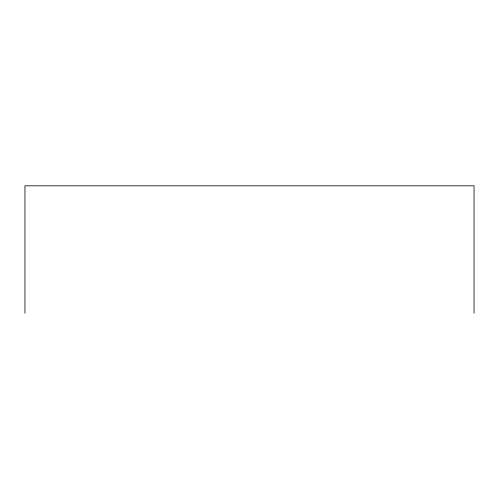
<?xml version="1.0" encoding="UTF-8"?>
<svg xmlns="http://www.w3.org/2000/svg" width="499" height="499" viewBox="0 0 499 499"><rect width="100%" height="100%" fill="white"/><g stroke="black" fill="none" stroke-linecap="round" stroke-linejoin="round"><path stroke-width="0.75" d="M474.05 313.179L474.05 185.821L24.95 185.821L24.95 313.179"/></g></svg>
